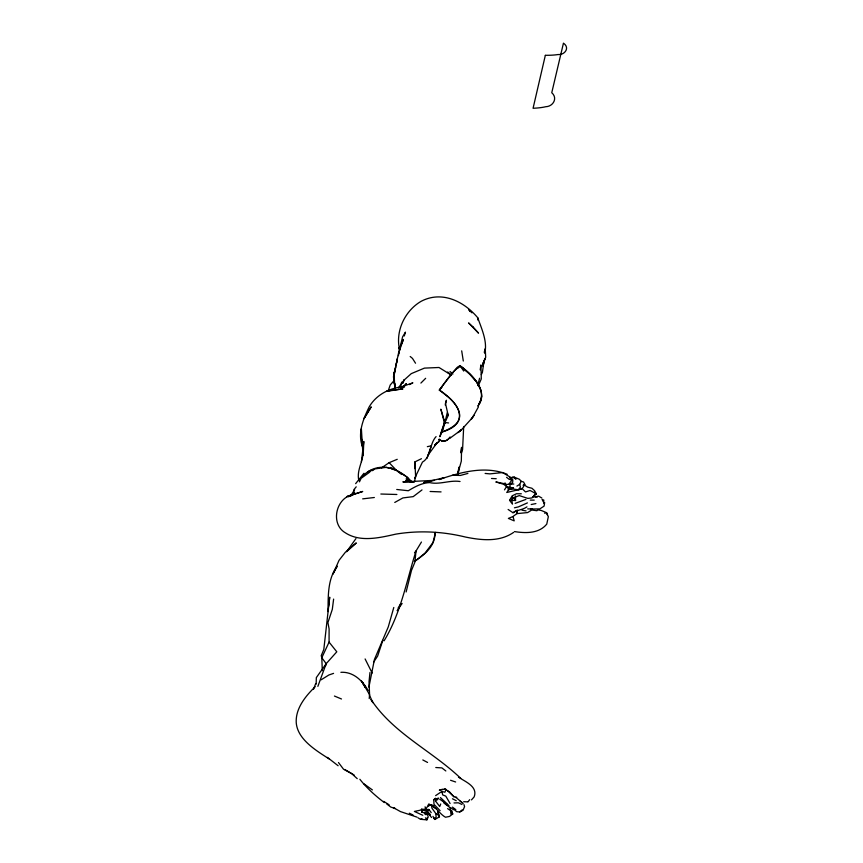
<?xml version="1.0" encoding="UTF-8"?>
<svg xmlns="http://www.w3.org/2000/svg" width="863" height="863" viewBox="0 0 863 863"><rect width="100%" height="100%" fill="white"/><g stroke="black" fill="none" stroke-linecap="round" stroke-linejoin="round"><path stroke-width="1.29" d="M322.298 670.637L321.802 657.725L329.073 642.126L329.105 628.922L327.918 622.59L332.309 609.364L333.625 599.084M394.445 372.73L399.493 348.458L403.42 339.439L400.324 348.113M316.16 684.165L316.333 677.606L326.192 663.679L336.797 651.802L329.073 642.126M414.65 468.587L414.887 461.899L421.446 458.706M363.247 454.24L363.808 441.457L361.424 461.683M353.787 492.18L353.916 489.645L356.214 486.818M369.224 698.577L369.58 694.693L361.802 681.392L365.081 687.239M517.196 509.957L516.84 513.636L513.01 516.506L508.393 518.415L514.208 520.874L513.01 516.506M369.968 672.482L369.04 681.716L369.58 694.693M328.328 608.976L328.026 611.597C328.231 596.193 327.444 579.03 337.239 566.193L332.967 574.057L339.03 560.346L345.351 552.266L356.279 542.913L346.624 551.705L355.944 538.577M328.641 606.355L329.698 597.196L323.808 649.472L321.23 655.675L321.802 657.725L326.192 663.679L325.448 666.107M439.903 436.678L442.223 431.424L442.654 427.724M458.124 474.65L459.084 467.045L457.681 473.086M434.909 444.887L438.889 441.619L439.256 439.019M398.447 355.632L398.997 351.834L398.684 353.798M481.662 395.912L481.187 399.159L478.771 404.316M480.184 369.893L480.928 364.909L481.284 378.943L478.663 384.952M544.661 502.503L544.078 506.128L539.86 508.879L530.562 509.062M368.9 687.185L374.456 659.408L388.274 626.916L393.787 607.487M427.271 817.574L426.883 819.85L420.971 819.343M460.626 452.59L461.586 447.347L461.327 461.079L457.789 474.014M521.317 493.787L516.484 493.744L512.169 495.826L509.548 500.313L515.556 500.508L515.448 495.955M509.548 500.313L512.493 504.132L511.791 500.238L512.6 497.056M394.434 373.765L395.664 367.498M396.16 364.995L397.401 358.728L393.474 376.872L395.383 388.749M440.713 803.992L439.731 806.527L435.524 801.047L435.793 799.731L437.487 799.807L438.49 798.038M400.874 385.783L401.629 382.158M414.283 482.093L415.632 476.764L414.887 461.899M545.33 55.383L533.075 108.274L536.743 108.048A101.715 19.256 12.3 0 0 545.653 106.732C553.14 106.581 558.048 98.145 551.759 92.719L563.453 43.15C570.249 47.778 564.78 55.21 557.919 54.552A103.182 15.836 12.4 0 1 549.019 55.275L545.34 55.318M399.569 349.396L402.59 336.84L405.459 332.136L404.305 335.977M435.06 532.805C435.114 546.29 424.628 554.823 414.294 561.435M517.444 511.069L516.84 513.636L527.627 512.568L531.716 510.001L537.013 510.734M435.524 801.047L436.085 798.685M482.902 365.491L484.024 360.81L482.395 372.438L481.338 374.553M435.513 532.395L432.999 542.525L425.049 553.107L415.34 560.972M445.232 405.006L446.43 400.259L445.459 403.312L448.221 415.481L443.97 424.52M477.681 385.556L479.591 378.242M406.128 591.975L411.478 570.443L414.887 562.191L416.02 550.972L421.446 542.029M482.924 366.214L485.049 358.533L482.665 364.143M442.255 430.508L444.672 421.845L440.853 409.17L444.661 423.722L442.223 431.424M425.459 817.811L426.883 819.85L428.21 816.991L427.552 814.489L425.394 814.575L423.895 812.666L421.683 812.212L422.417 809.58L428.9 809.472L431.22 812.612M414.769 478.145L422.449 462.115C431.36 456.969 429.31 443.916 436.074 436.602M484.24 352.341L485.243 348.749L485.686 357.304L482.73 364.1M313.474 689.354L315.696 683.572M382.805 640.368L377.67 655.999L373.539 662.309M461.392 453.14L462.579 449.537L463.69 426.516M439.839 436.505L444.672 421.845L444.661 423.722L447.217 412.784L448.221 415.481M426.98 458.329L431.273 445.804L427.347 446.667M388.145 390.982L390.227 384.984L394.305 380.324M384.067 640.831C400.907 613.226 406.473 581.231 416.02 550.972L414.52 552.741M326.192 663.679L317.864 686.365M484.769 353.28C487.627 341.414 481.63 328.911 477.768 317.778C464.121 301.446 442.05 290.389 421.284 301.23C404.887 310.615 395.038 331.392 399.677 349.957M402.881 383.377L404.283 379.752L398.447 387.832M444.305 789.16L446.095 789.505L444.866 792.234L441.899 791.425L435.632 795.621M478.436 406.872L473 416.732M359.44 481.845L361.133 478.329L369.796 472.083M516.905 486.096L519.699 484.316L521.23 481.317L519.407 479.289L514.229 477.12L510.141 477.724M414.725 478.436L415.632 476.764M398.08 608.156L400.648 603.722M521.23 481.317L523.571 481.996L524.79 484.348L522.816 487.746C518.35 492.32 512.956 486.851 508.393 490.098L506.754 492.482L522.331 488.825L525.513 491.942L530.065 490.486L536.301 493.809L531.888 497.951L527.832 498.383L519.246 495.589L512.374 498.199M511.791 500.238L513.42 497.541L515.049 498.016M421.683 812.212L423.399 809.548L425.653 809.084L429.332 804.068L428.307 804.413C436.009 805.848 439.105 813.787 445.513 817.239L449.537 816.43L452.719 813.992L451.791 810.691M478.221 405.621C488.285 390.475 473.097 376.419 462.147 367.433M504.499 489.86L506.613 486.484L505.621 484.111M350.658 495.847L354.617 489.699M430.065 814.942L427.53 811.49L428.9 809.472M472.104 418.037L461.532 429.709L449.796 438.339M397.099 610.68L402.126 603.464M441.414 432.169C446.398 430.367 451.392 428.199 455.362 424.618C468.134 412.838 449.181 396.3 439.386 390.087L440.076 389.062M446.473 395.632L439.343 390.076L445.427 381.748A108.522 6.58 -57.8 0 1 451.964 373.42C454.607 371.726 458.005 363.226 461.737 367.109M440.799 388.059L453.56 371.565L460.087 365.815C471.662 373.701 489.623 391.737 477.778 406.182M427.789 455.459L436.905 443.043L438.889 441.619M518.415 489.72L520.421 487.099L519.699 484.316M468.124 801.716L469.709 799.667M355.642 483.647L363.949 473.269M403.755 386.689L406.333 383.625L403.873 386.149M439.386 390.087L441.975 387.056M458.361 367.832L460.087 365.815L469.774 374.175L476.603 382.039L480.583 389.396M471.5 799.882L474.154 796.883C478.113 786.484 465.146 781.705 458.49 777.153M509.72 483.01L512.644 479.192L511.381 480.27M437.746 811.986L439.483 816.797L434.93 819.451L434.402 818.89L436.128 817.132L435.826 813.593L431.899 808.081L431.446 804.812L427.886 806.118M513.517 488.145L511.274 488.846L507.994 487.617L503.701 484.294L503.776 483.636L506.139 484.575L510.864 484.067L512.795 482.126L512.644 480.033L509.947 476.969L502.611 472.557L489.914 473.884L485.135 473.431M420.896 383.075L425.653 378.307M505.114 482.924L503.701 484.294L495.837 481.942L505.761 483.97M350.863 495.955L354.769 492.838L348.479 496.829M403.711 380.421L411.284 373.625L424.445 368.113L438.997 367.487L449.429 373.949M453.528 809.041L456.743 811.705L459.752 811.954L462.223 809.861M434.909 444.725L436.905 443.043M440.119 810.681L433.97 804.338L433.798 799.667L435.513 798.221M362.32 476.473C377.584 460.4 398.717 467.401 411.867 481.921M315.189 686.721C305.621 696.031 295.448 708.372 296.236 722.665C297.476 739.483 316.441 750.734 329.31 759.03M421.996 489.925L413.204 496.635L402.881 497.929L394.758 502.449M533.873 495.481L536.301 493.809L534.531 490.626L531.899 488.242L527.638 487.142L524.121 484.941M381.597 467.832L389.148 462.665L397.239 459.31M508.124 509.461L513 512.741C517.174 509.882 522.719 509.925 526.959 506.883M513 512.741L516.15 510.659M321.176 679.796L328.868 674.995L333.571 673.377M371.899 470.799L375.071 468.879L386.516 467.293L389.008 468.07M523.086 485.286L524.79 484.348M459.752 811.954L463.053 810.26L464.574 806.635L463.97 804.596M409.44 384.585L412.881 382.838L400.917 387.023M513.668 532.352C499.494 542.244 481.532 540.303 465.578 537.066C442.719 531.489 419.084 530.26 395.826 534.132C379.601 537.757 360.324 542.536 345.362 532.816C330.41 524.111 335.642 499.073 351.532 494.941M510.842 478.134L512.935 477.163L515.966 479.202M527.422 502.892L518.339 506.915L514.424 507.8M525.891 499.407L515.146 503.366M350.464 495.438L353.873 494.305L346.743 496.656L362.719 491.457L355.017 493.927M441.133 432.244C467.433 425.276 461.888 407.509 446.84 395.934M433.798 799.667L437.681 798.34M544.661 513.258L546.549 512.676L548.329 516.7L546.764 524.121C538.89 533.722 525.653 533.302 514.521 531.597M442.385 789.278L439.332 790.174L445.535 788.911M401.004 387.757L404.574 386.732C390.454 387.347 376.268 394.488 369.116 407.023C362.881 419.763 357.077 434.186 363.032 448.113M467.897 473.431L460.411 475.437L452.352 475.254M535.481 496.775L538.534 496.149L541.845 497.994M531.198 504.521L535.901 503.582M432.18 806.376L433.916 806.064L431.446 804.812L432.18 806.376L431.522 805.815M422.083 818.804L420.033 819.052L417.983 817.768M362.665 498.868L374.348 497.498M340.885 672.309C353.226 671.554 362.482 680.583 368.145 690.529M427.53 811.49L423.399 809.548L414.391 811.436L422.773 815.265M380.842 494.024L396.883 494.488M454.014 802.935L458.361 802.806L461.985 804.499M513.809 484.024L509.979 484.111L510.098 487.487L513.496 487.746M530.26 500.109L534.197 500.119M460.044 481.5C449.731 479.914 439.731 484.909 429.645 482.6C421.867 482.881 414.833 486.808 408.318 490.745L396.743 489.472M527.681 508.89L532.395 508.976M430.108 491.479L441.069 491.899M532.557 496.861L537.336 497.056M491.5 478.48L496.225 478.706M463.722 801.684L467.714 801.889M435.783 767.52L441.878 767.897L445.837 770.961M448.587 422.946L445.146 422.557L444.823 419.979M537.379 509.86L541.123 510.411L546.549 512.676L547.325 514.887M521.975 510.195L526.106 510.896M512.644 480.033L509.181 479.31L506.559 477.325M411.424 482.007L405.75 480.605L413.841 481.834L402.859 481.899L434.477 480.335L423.755 482.525L444.067 477.724L439.116 479.537C460.68 472.201 484.995 465.394 507.196 474.283M442.223 441.069L438.965 439.526M456.754 797.304L453.852 796.506L446.095 789.505M506.613 486.484L510.098 487.487M416.958 817.121L400.464 811.587L393.496 807.703L395.146 808.545L390.766 807.056L386.689 803.895M391.489 468.836L396.462 470.389L407.541 477.379L409.893 481.058M421.608 808.976L423.399 809.548M509.148 483.507L510.864 484.067M450.562 780.271L455.642 781.986M334.423 696.042L341.489 698.987M543.97 500.216L542.072 499.397L544.197 503.302M354.175 775.06L344.779 769.494M390.518 467.476L392.665 468.469M409.31 813.194L413.129 815.082M452.449 798.771L456.236 800.702M411.478 481.727L406.095 478.911L407.919 480.13M422.805 759.947L427.563 762.45M439.289 439.763L442.568 441.133L445.718 440.756A76.052 20.367 -89.6 0 0 450.216 437.066A78.716 21.057 -89.6 0 1 442.234 441.004M439.699 799.17L447.142 804.413M433.118 806.883L436.419 808.728M447.573 790.681L449.494 791.792L454.024 796.991M408.835 480.745L410.896 481.953M435.826 813.593L438.846 815.438L439.483 816.797M384.337 802.601C375.502 795.891 366.678 788.005 359.849 779.257M383.679 801.36L389.137 804.812M455.923 797.434L462.234 802.698M449.796 807.444L443.83 802.957M327.401 757.401L338.134 765.751M447.573 808.599L450.594 810.681L450.939 814.143L452.719 813.992L451.317 811.5M363.776 783.723L372.385 789.915M450.454 807.488L453.431 809.677M460.227 801.22L463.194 803.421M452.439 807.11L455.804 809.634M443.215 800.713L447.368 805.265M424.92 809.71L430.033 814.187M534.402 492.298L536.301 493.809M397.498 471.209L401.629 474.488M440.475 797.606L449.008 805.686M451.511 375.286L447.595 372.093L451.371 375.319M460.734 778.35C431.867 750.799 393.452 733.539 371.014 699.505L372.848 702.633L369.342 694.866M410.205 356.495L412.471 358.393L415.535 363.226M424.542 812.126L427.196 814.348M450.033 371.511L452.881 374.046M357.239 778.674L351.726 773.658L343.539 769.235L338.469 762.525M471.942 312.838L468.62 309.353L470.087 311.586M389.148 462.665L396.462 470.389M514.229 477.12L515.675 478.674M421.327 809.386L422.557 810.778M425.642 812.191L427.552 814.489M428.684 813.885L431.532 817.509M513.42 497.541L515.556 500.508M460.087 365.815L463.722 371.047M433.938 817.919L434.93 819.451M432.946 816.355L434.402 818.89M450.098 803.485L445.772 796.118L442.676 794.909L441.899 791.425M509.558 476.743L510.767 479.094M365.103 658.944L372.18 673.075M449.914 808.275L450.842 810.433M399.947 349.882L398.933 347.509L399.817 349.979M543.356 500.572L544.283 503.614M425.092 806.797L425.653 809.084M437.886 811.371L438.846 815.438M358.868 480.615C356.149 469.796 364.251 460.098 363.021 449.418M362.989 445.308L361.608 439.062L361.37 428.803L361.985 444.488L361.608 439.062L363.053 450.195M395.448 388.156L394.208 381.694L394.089 372.082L394.607 385.178L394.208 381.694L395.437 389.256M507.994 487.617L508.393 490.098M461.694 350.853L463.302 361.025M363.129 450.195L362.136 440.335L362.956 455.545M477.768 317.778L477.886 320.054M365.243 416.516L363.97 418.663L371.209 406.861L365.243 416.516M473.873 415.437L471.198 419.353L473.873 415.437M460.475 430.551L457.951 432.622L461.532 429.709L460.475 430.551M371.047 470.421L368.145 471.727L373.258 469.515L371.047 470.421M391.133 390.324L386.516 391.371L402.956 388.868L391.133 390.324M473.237 327.163L468.566 322.924L478.523 333.14L473.237 327.163M362.794 682.978L361.338 680.95L365.362 686.98L362.794 682.978"/></g></svg>
